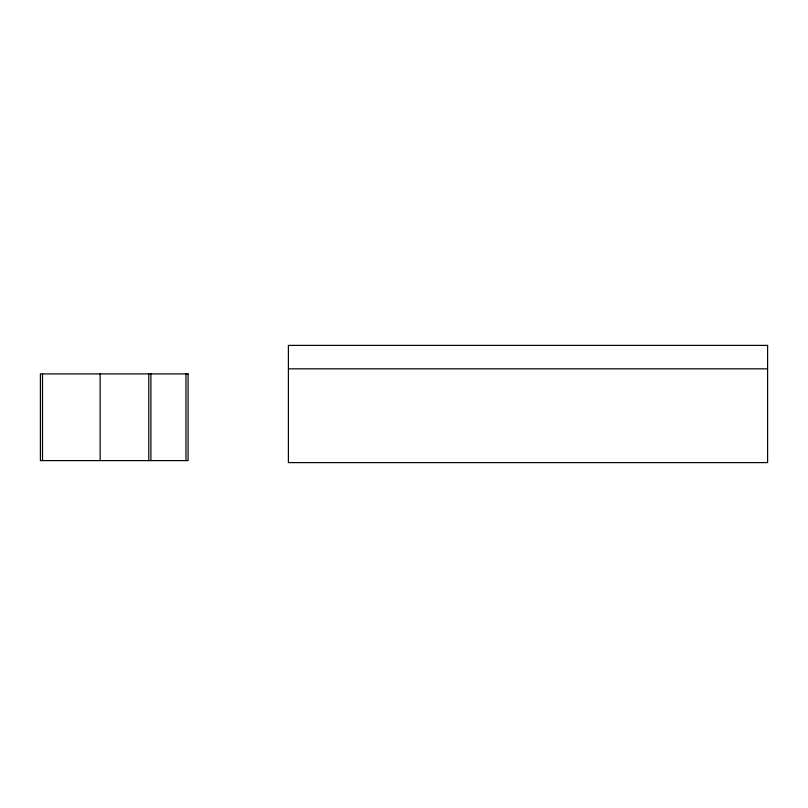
<?xml version="1.0" encoding="UTF-8"?>
<svg xmlns="http://www.w3.org/2000/svg" width="808" height="808" viewBox="0 0 808 808"><rect width="100%" height="100%" fill="white"/><g stroke="black" fill="none" stroke-linecap="round" stroke-linejoin="round"><path stroke-width="1.21" d="M288.395 368.832L767.6 368.832M185.961 373.902L185.961 460.6M150.904 373.902L150.904 460.6M148.773 373.902L148.773 460.6M100.152 373.902L100.152 460.6M42.521 373.902L42.521 460.6M767.6 345.39L288.395 345.39L288.395 462.61L767.6 462.61L767.6 345.39M188.092 373.902L40.4 373.902L40.4 460.6L188.092 460.6L188.092 373.902"/></g></svg>
